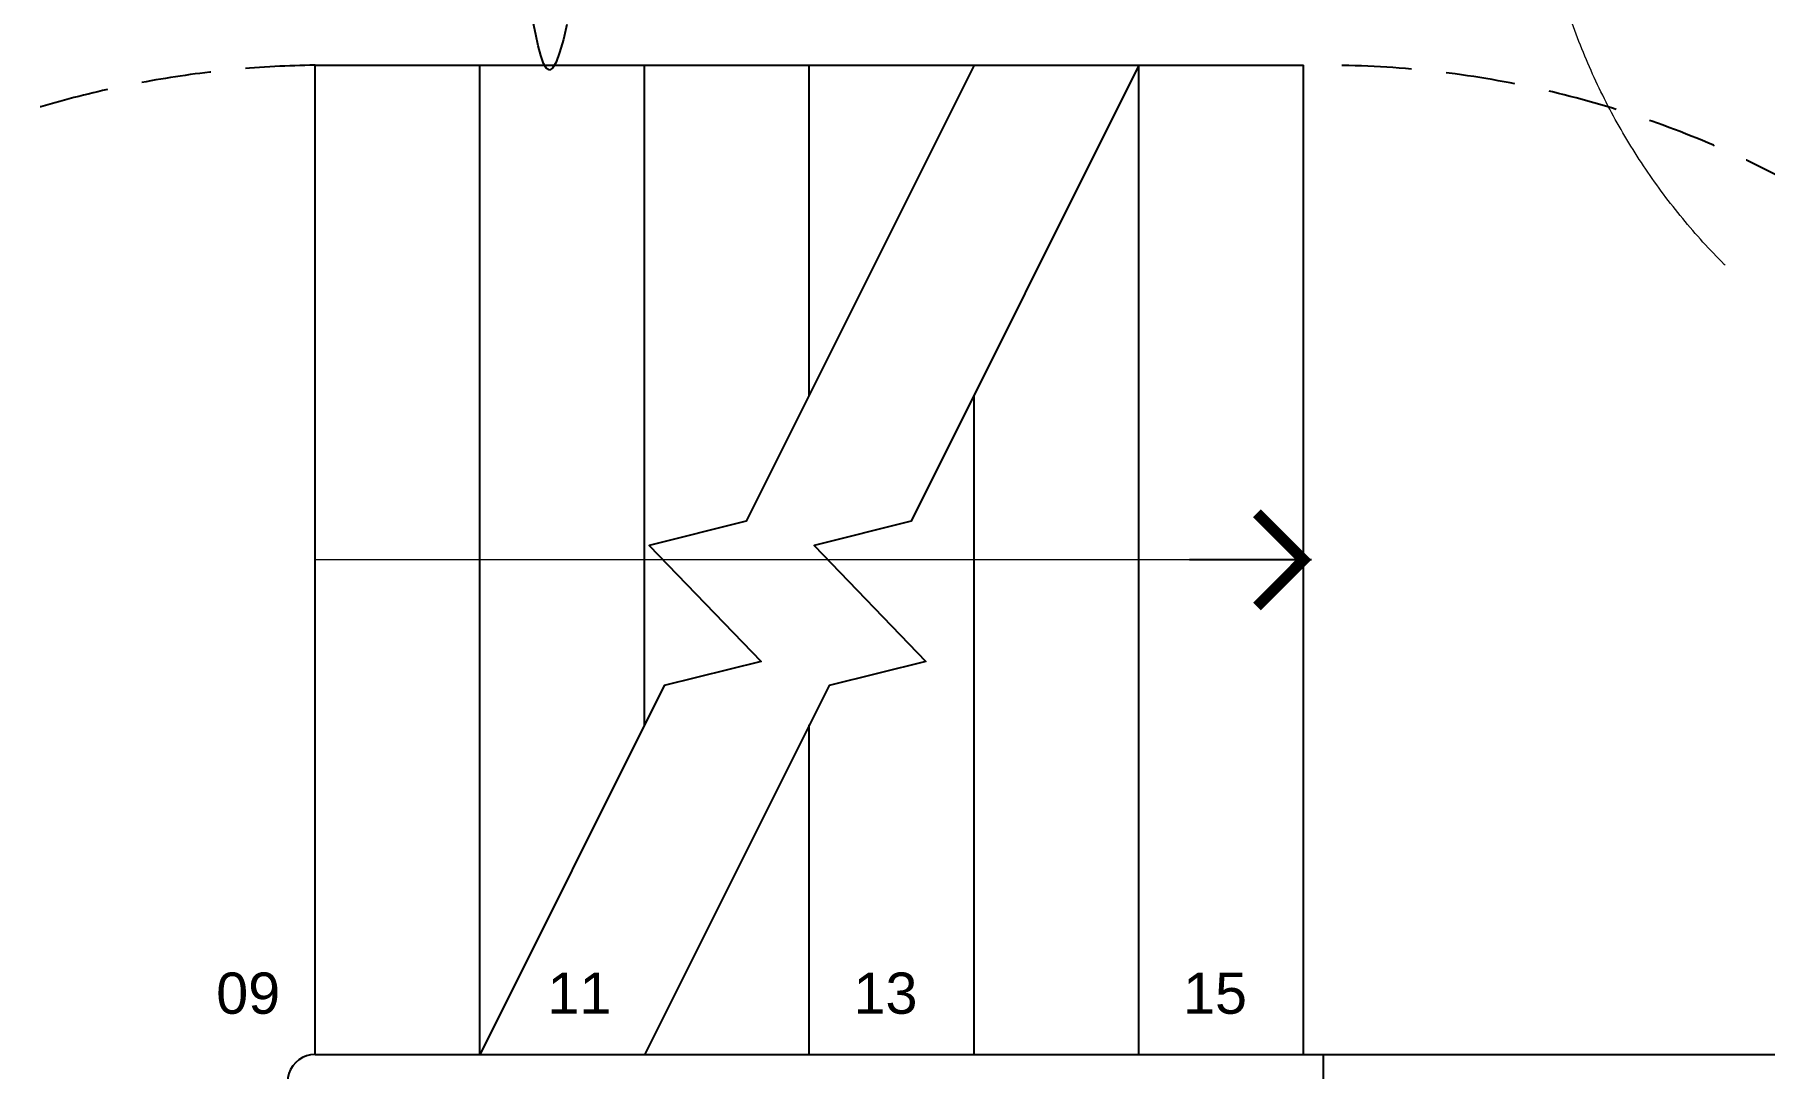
# Model space of a CAD drawing. Header units: millimetres. Extents: x -1030105 to 906887, y -616134 to 1220667.
# Drawn here: x -93311 to -90161, y 506604 to 508484 of the extents above; entities that cross this region are included whole.
import ezdxf

# ---------------------------------------------------------------- set-up
doc = ezdxf.new("R2010")
doc.units = ezdxf.units.MM
doc.header["$MEASUREMENT"] = 0
for name, pattern in [('A1 - XREF - MAT BANG$0$Hidden', [714.375, 476.25, -238.125]), ('DASH', [0.35, 0.25, -0.1]), ('HIDDEN', [9.525, 6.35, -3.175])]:
    doc.linetypes.add(name, pattern=pattern)
doc.layers.get('Defpoints').update_dxf_attribs({"color": 1})
doc.layers.add('A-Door', color=33, linetype='Continuous', lineweight=9)
doc.layers.add('A-Wall', color=6, linetype='Continuous', lineweight=9)
for name, color, linetype in [('A-Furniture', 143, 'Continuous'), ('A-Stair', 3, 'Continuous'), ('A-Tree', 98, 'Continuous')]:
    doc.layers.add(name, color=color, linetype=linetype)
doc.styles.add('arial', font='arial.ttf', dxfattribs={"height": 1.25})
doc.dimstyles.new('DIM100', dxfattribs={"dimscale": 100, "dimtxt": 2, "dimasz": 0.8, "dimexe": 1, "dimexo": 1, "dimgap": 0.5, "dimtad": 1, "dimdec": 0, "dimtxsty": 'arial', "dimblk": 'USS', "dimcen": 1.2, "dimdle": 1, "dimclrd": 8, "dimclre": 8, "dimclrt": 256, "dimadec": 1, "dimazin": 2, "dimtfac": 1, "dimtdec": 0, "dimtix": 1, "dimtmove": 2, "dimatfit": 0, "dimldrblk": 'LEADER-ARROW', "dimfxl": 1, "dimlwd": 9, "dimlwe": 9, "dimarcsym": 0})

# ---------------------------------------------------------------- blocks, each defined once
blk = doc.blocks.new('FUR')
at = {"layer": 'A-Furniture', "color": 8, "linetype": 'DASH', "ltscale": 50}
blk.add_open_spline([(-42688, -19137), (-41285.1, -16590.7), (-40890, -13356), (-44692.5, -11594.7), (-47704.7, -12434), (-50055.2, -13846.7), (-51582.6, -14985.6), (-52347.2, -15312), (-52578.2, -15392.8)], degree=3, knots=[0, 0, 0, 0, 6281.430987, 9216.361979, 12501.805308, 15762.232572, 17490.630724, 18208.392501, 18208.392501, 18208.392501, 18208.392501], dxfattribs=at)
blk = doc.blocks.new('CAY8')
at = {"color": 0, "linetype": 'ByBlock'}
for p, q in [((-116, -542.3), (-116.3, -534.2)), ((-115.7, -549.9), (-116, -542.3)), ((-115.1, -556.4), (-115.7, -549.9)), ((-98.9, -548.7), (-102.7, -556.5)), ((-95, -539.4), (-98.9, -548.7)), ((-114.3, -561.7), (-115.1, -556.4)), ((-113, -565.2), (-114.3, -561.7)), ((-102.7, -556.5), (-106.1, -562.3)), ((-111.3, -566.7), (-113, -565.2)), ((-109, -565.8), (-111.3, -566.7)), ((-106.1, -562.3), (-109, -565.8))]:
    blk.add_line(p, q, dxfattribs=at)
blk = doc.blocks.new('CÂY')
at = {"layer": 'A-Tree', "color": 8, "ltscale": 10, "xscale": 2.803183510899544, "yscale": 2.803183510899544, "zscale": 2.803183510899544, "rotation": 10.01051399675766}
blk.add_blockref('CAY8', (-3149.2, 926.8), dxfattribs=at)
blk = doc.blocks.new('BỐ TRÍ LAY OUT')
at = {"layer": 'A-Furniture', "color": 3}
for name, p in [('CÂY', (4286.8, 4469.3)), ('FUR', (48783.7, 18654.7))]:
    blk.add_blockref(name, p, dxfattribs=at)
blk = doc.blocks.new('*U1509')
blk.add_line((24.2, -119.6), (-260.3, -771.8))
for points in [[(62.2, 142.6), (117.2, 118.7), (71, 12.7), (61.8, 16.7), (45.8, -20), (0, 0)], [(45.8, -20), (-318.6, -855.5), (-281.9, -871.5), (82.5, -36)], [(5.9, -111.7), (42.5, -127.6), (-241.9, -779.8), (-278.6, -763.9)], [(989.4, -261.8), (934.4, -237.8), (888.2, -343.7), (897.3, -347.7), (881.4, -384.4), (927.2, -404.4)]]:
    blk.add_lwpolyline(points, close=True)
at = {"linetype": 'A1 - XREF - MAT BANG$0$Hidden'}
blk.add_arc((45.8, -20), 911.5, 246.4351, 336.4351, dxfattribs=at)
blk = doc.blocks.new('TƯỜNG KIẾN TRÚC')
at = {"layer": 'A-Door', "xscale": -1.285171102662148, "yscale": 1.285171102662148, "zscale": 1.285171102662148, "rotation": 336.4350735315435}
blk.add_blockref('*U1509', (-44849.3, -52597.3), dxfattribs=at)
blk = doc.blocks.new('LEADER-ARROW')
blk.add_line((0.177, 0), (-2.6, 0))
at = {"const_width": 0.25}
for points in [[(0.088, -0.088), (-1.061, 1.061)], [(0.088, 0.088), (-1.061, -1.061)]]:
    blk.add_lwpolyline(points, dxfattribs=at)
blk = doc.blocks.new('USS')
blk.add_line((1.361, 0), (-1.361, 0))
at = {"const_width": 0.564}
blk.add_lwpolyline([(0.485, 0.485), (-0.485, -0.485)], dxfattribs=at)
blk = doc.blocks.new('A$C5c5022cf')
at = {"color": 0}
for p, q in [((-3635.7, -1800), (-3635.7, 0)), ((-3635.7, 0), (-1835.7, 0)), ((-3335.7, -1800), (-3335.7, 0)), ((-3035.7, -1200.3), (-3035.7, 0)), ((-2735.7, -600.2), (-2735.7, 0)), ((-2135.7, -1800), (-2135.7, 0)), ((-1835.7, -1800), (-1835.7, 0)), ((-2435.7, -1800), (-2435.7, -600.2)), ((-2735.7, -1800), (-2735.7, -1200.3)), ((-3635.7, -1800), (-1800, -1800)), ((-1800, -1800), (0, -1800)), ((-1800, -1800), (-1800, -3000))]:
    blk.add_line(p, q, dxfattribs=at).dxf.unprotected_set("ltscale", 0)
at = {"color": 8, "ltscale": 0.5}
for points in [[(-2435.7, 0), (-2850.5, -829.8), (-3027, -873.7), (-2823.4, -1084.7), (-2999.8, -1128.6), (-3335.7, -1800.5)], [(-2135.7, 0), (-2550.5, -829.8), (-2727, -873.7), (-2523.4, -1084.7), (-2699.8, -1128.6), (-3035.7, -1800.5)]]:
    blk.add_lwpolyline(points, dxfattribs=at)
at = {"color": 8, "linetype": 'HIDDEN', "ltscale": 20}
for centre, radius, start, end in [((-1800, -1800), 1800, 0, 90), ((-3608.9, -1860.8), 1861, 90.8241, 231.5095)]:
    blk.add_arc(centre, radius, start, end, dxfattribs=at)
at = {"color": 0}
blk.add_arc((-3635.7, -1850), 50, 90, 233.6682, dxfattribs=at).dxf.unprotected_set("ltscale", 0)
at = {"layer": 'Defpoints', "style": 'arial'}
for s, p in [('09', (-3815.6, -1725.9)), ('11', (-3212.5, -1725.9)), ('13', (-2655.2, -1725.9)), ('15', (-2055.2, -1725.9))]:
    blk.add_text(s, height=75, dxfattribs=at).set_placement(p)
at = {"color": 8, "ltscale": 0.5}
blk.add_leader([(-1835.7, -900), (-3635.7, -900)], dimstyle='DIM100', override={"dimtad": 0}, dxfattribs=at)
blk = doc.blocks.new('KIẾN TRÚC')
h = blk.add_hatch(color=9)
h.dxf.hatch_style = 1
edge = h.paths.add_edge_path(flags=16)
edge.add_line((62282, 27412), (55232.8, 27412))
edge.add_arc((32545.5, 30716.7), 22926.7, 284.53695, 351.71258, ccw=False)
edge.add_line((38300.2, 8523.9), (13217.5, 8523.9))
edge.add_arc((23753.1, 24110.8), 18813.6, 227.76772, 235.9443, ccw=False)
edge.add_arc((7788.8, 12733.4), 4187, 236.059, 322.4361, ccw=False)
edge.add_arc((13873.6, 18503.3), 12505.3, 190.83274, 227.66057, ccw=False)
edge.add_arc((25477.5, 20792.2), 24332.7, 180.68322, 190.99113, ccw=False)
edge.add_arc((3282.9, 20557.2), 2137.1, 101.0808, 181.4794, ccw=False)
edge.add_line((2872.2, 22654.5), (4986.1, 23013.1))
edge.add_arc((28039.7, 24288.4), 23088.9, 153.20143, 183.1663, ccw=False)
edge.add_arc((10232.3, 40544.6), 6483.1, 182.84011, 244.39627, ccw=False)
edge.add_arc((-6425, 39970.9), 10185.3, 1.42081, 26.70696)
edge.add_arc((10590.6, 49414.3), 9292.7, 144.71332, 211.57549, ccw=False)
edge.add_arc((-12326.2, 64090.2), 17935.6, 328.73754, 356.18995)
edge.add_arc((16735.3, 62308.6), 11181, 84.12439, 176.97619, ccw=False)
edge.add_arc((20709, 99752.5), 26473.2, 263.86537, 288.48696)
edge.add_arc((35667.4, 54479.7), 21207.1, 73.35107, 108.03024, ccw=False)
edge.add_arc((44765.5, 84516.2), 10177.4, 252.72587, 285.71301)
edge.add_arc((49659, 68416), 6655.6, 49.49954, 108.73112, ccw=False)
edge.add_arc((48035, 66009.8), 9545.5, -2.32883, 51.46764, ccw=False)
edge.add_line((57572.7, 65622), (49483.5, 65623.9))
edge.add_line((49483.5, 65623.9), (62282, 65623.9))
edge.add_line((62282, 65623.9), (62282, 27412))
h.paths.add_polyline_path([(0, 77895.5), (64428.5, 77895.5), (64428.5, -0.6), (-1.8, 0.6)])
at = {"layer": 'A-Stair'}
blk.add_blockref('A$C5c5022cf', (17613.7, 12552.3), dxfattribs=at)
at = {"layer": 'A-Wall'}
blk.add_blockref('TƯỜNG KIẾN TRÚC', (62285.8, 65615.6), dxfattribs=at)

msp = doc.modelspace()

# ---------------------------------------------------------------- block references
at = {"color": 3}
for name, p in [('KIẾN TRÚC', (-106778.5, 495876.5)), ('BỐ TRÍ LAY OUT', (-93480.293, 504642.113))]:
    msp.add_blockref(name, p, dxfattribs=at)

doc.saveas('drawing.dxf')
